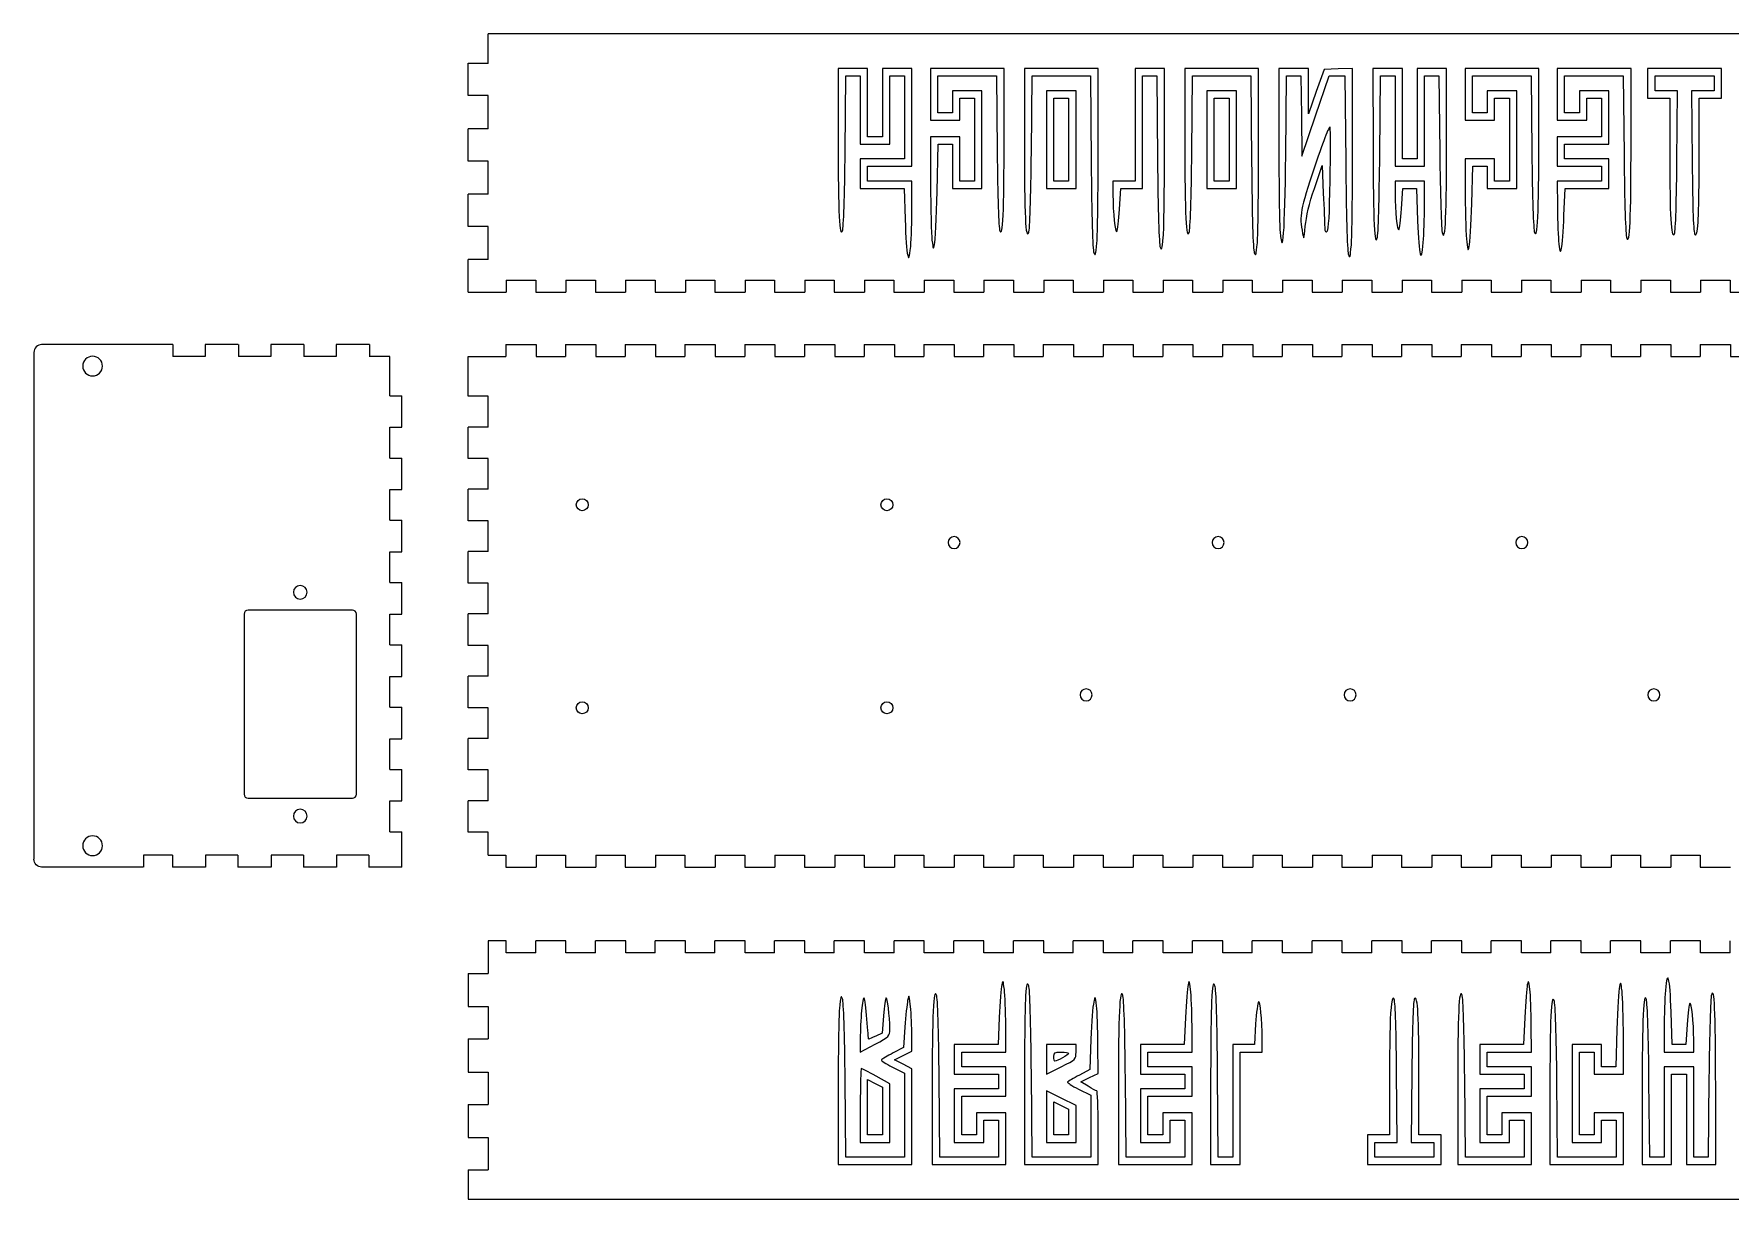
# Model space of a CAD drawing. Extents: x 42 to 797, y 80 to 372.
# Drawn here: x 41.9 to 466.1, y 80.4 to 371.9 of the extents above; entities that cross this region are included whole.
import ezdxf

# ---------------------------------------------------------------- set-up
doc = ezdxf.new("R2010")
doc.units = 0
doc.layers.add('Cut1', color=7, linetype='CONTINUOUS')
doc.layers.add('Engrave', color=7, linetype='CONTINUOUS')

msp = doc.modelspace()

# ---------------------------------------------------------------- linework, layer by layer
at = {"layer": 'Cut1', "color": 1}
for points in [[(159.896669, 294.157672), (159.896669, 291.15765)], [(159.896669, 294.157672), (167.465129, 294.157672), (167.465129, 291.15765), (174.833562, 291.15765)], [(174.833562, 294.157672), (174.833562, 291.15765)], [(174.833562, 294.157672), (182.402023, 294.157672), (182.402023, 291.15765), (189.770492, 291.15765)], [(189.770492, 294.157672), (189.770492, 291.15765)], [(189.770492, 294.157672), (197.338916, 294.157672), (197.338916, 291.15765), (204.707386, 291.15765)], [(204.707386, 294.157672), (204.707386, 291.15765)], [(204.707386, 294.157672), (212.275843, 294.157672), (212.275843, 291.15765), (219.644279, 291.15765)], [(219.644279, 294.157672), (219.644279, 291.15765)], [(219.644279, 294.157672), (227.212739, 294.157672), (227.212739, 291.15765), (234.581172, 291.15765)], [(234.581172, 294.157672), (234.581172, 291.15765)], [(234.581172, 294.157672), (242.149667, 294.157672), (242.149667, 291.15765), (249.518136, 291.15765)], [(249.518136, 294.157672), (249.518136, 291.15765)], [(249.518136, 294.157672), (257.086631, 294.157672), (257.086631, 291.15765), (264.4551, 291.15765)], [(264.4551, 294.157672), (264.4551, 291.15765)], [(264.4551, 294.157672), (272.023594, 294.157672), (272.023594, 291.15765), (279.392064, 291.15765)], [(279.392064, 294.157672), (279.392064, 291.15765)], [(279.392064, 294.157672), (286.960197, 294.157672), (286.960197, 291.15765), (294.328681, 291.15765)], [(294.328681, 294.157672), (294.328681, 291.15765)], [(294.328681, 294.157672), (301.897175, 294.157672), (301.897175, 291.15765), (309.26563, 291.15765)], [(309.26563, 294.157672), (309.26563, 291.15765)], [(309.26563, 294.157672), (316.834125, 294.157672), (316.834125, 291.15765), (324.202608, 291.15765)], [(324.202608, 294.157672), (324.202608, 291.15765)], [(324.202608, 294.157672), (331.771103, 294.157672), (331.771103, 291.15765), (339.139558, 291.15765)], [(339.139558, 294.157672), (339.139558, 291.15765)], [(339.139558, 294.157672), (346.708053, 294.157672), (346.708053, 291.15765), (354.076536, 291.15765)], [(354.076536, 294.157672), (354.076536, 291.15765)], [(354.076536, 294.157672), (361.644664, 294.157672), (361.644664, 291.15765), (369.013147, 291.15765)], [(369.013147, 294.157672), (369.013147, 291.15765)], [(369.013147, 294.157672), (376.581642, 294.157672), (376.581642, 291.15765), (383.950097, 291.15765)], [(383.950097, 294.157672), (383.950097, 291.15765)], [(383.950097, 294.157672), (391.518592, 294.157672), (391.518592, 291.15765), (398.887075, 291.15765)], [(398.887075, 294.157672), (398.887075, 291.15765)], [(398.887075, 294.157672), (406.45557, 294.157672), (406.45557, 291.15765), (413.824025, 291.15765)], [(413.824025, 294.157672), (413.824025, 291.15765)], [(413.824025, 294.157672), (421.392519, 294.157672), (421.392519, 291.15765), (428.761003, 291.15765)], [(428.761003, 294.157672), (428.761003, 291.15765)], [(428.761003, 294.157672), (436.329497, 294.157672), (436.329497, 291.15765), (443.697953, 291.15765)], [(443.697953, 294.157672), (443.697953, 291.15765)], [(443.697953, 294.157672), (451.266108, 294.157672), (451.266108, 291.15765), (458.634564, 291.15765)], [(458.634564, 294.157672), (458.634564, 291.15765)], [(458.634564, 294.157672), (466.203058, 294.157672), (466.203058, 291.15765), (473.571542, 291.15765)], [(150.463007, 291.15765), (159.907599, 291.15765)], [(150.478213, 281.226755), (150.478213, 291.137415)], [(155.472827, 281.217093), (150.483322, 281.217093)], [(155.478234, 273.531292), (155.478234, 281.2222)], [(150.478213, 265.640394), (150.478213, 273.531292)], [(155.472827, 273.526904), (150.483322, 273.526904)], [(155.472827, 265.636745), (150.483322, 265.636745)], [(155.478234, 257.949486), (155.478234, 265.640394)], [(150.478213, 250.058552), (150.478213, 257.949486)], [(155.472827, 257.946556), (150.483322, 257.946556)], [(179.017649, 252.588085), (179.017649, 252.588085)], [(255.217684, 252.588085), (255.217684, 252.588085)], [(155.472827, 250.056362), (150.483322, 250.056362)], [(155.478234, 242.367644), (155.478234, 250.058552)], [(150.478213, 234.476747), (150.478213, 242.367644)], [(155.472827, 242.366176), (150.483322, 242.366176)], [(270.517638, 244.617656), (270.517638, 244.617656)], [(336.557681, 244.617656), (336.557681, 244.617656)], [(412.517639, 244.617656), (412.517639, 244.617656)], [(155.472827, 234.476016), (150.483322, 234.476016)], [(155.478234, 226.785839), (155.478234, 234.476747)], [(150.478213, 218.894939), (150.478213, 226.785839)], [(155.472827, 226.78583), (150.483322, 226.78583)], [(155.472827, 218.89567), (150.483322, 218.89567)], [(155.478234, 211.203997), (155.478234, 218.894939)], [(150.478213, 203.313098), (150.478213, 211.203997)], [(155.472827, 211.205448), (150.483322, 211.205448)], [(303.537677, 206.517656), (303.537677, 206.517656)], [(369.578033, 206.517656), (369.578033, 206.517656)], [(445.537678, 206.517656), (445.537678, 206.517656)], [(155.472827, 203.315288), (150.483322, 203.315288)], [(155.478234, 195.622189), (155.478234, 203.313098)], [(179.017649, 201.786991), (179.017649, 201.786991)], [(255.217684, 201.786991), (255.217684, 201.786991)], [(150.478213, 187.73129), (150.478213, 195.622189)], [(155.472827, 195.625099), (150.483322, 195.625099)], [(155.472827, 187.734939), (150.483322, 187.734939)], [(155.478234, 180.040384), (155.478234, 187.73129)], [(150.478213, 172.149485), (150.478213, 180.040384)], [(155.472827, 180.044753), (150.483322, 180.044753)], [(155.472827, 172.154593), (150.483322, 172.154593)], [(155.478234, 166.412342), (155.478234, 172.145678)], [(155.478234, 166.408673), (159.896669, 166.408673), (159.896669, 163.408651), (167.465129, 163.408651)], [(167.465129, 166.408673), (167.465129, 163.408651)], [(167.465129, 166.408673), (174.833562, 166.408673), (174.833562, 163.408651), (182.402023, 163.408651)], [(182.402023, 166.408673), (182.402023, 163.408651)], [(182.402023, 166.408673), (189.770492, 166.408673), (189.770492, 163.408651), (197.338916, 163.408651)], [(197.338916, 166.408673), (197.338916, 163.408651)], [(197.338916, 166.408673), (204.707386, 166.408673), (204.707386, 163.408651), (212.275843, 163.408651)], [(212.275843, 166.408673), (212.275843, 163.408651)], [(212.275843, 166.408673), (219.644279, 166.408673), (219.644279, 163.408651), (227.212739, 163.408651)], [(227.212739, 166.408673), (227.212739, 163.408651)], [(227.212739, 166.408673), (234.581172, 166.408673), (234.581172, 163.408651), (242.149667, 163.408651)], [(242.149667, 166.408673), (242.149667, 163.408651)], [(242.149667, 166.408673), (249.518136, 166.408673), (249.518136, 163.408651), (257.086631, 163.408651)], [(257.086631, 166.408673), (257.086631, 163.408651)], [(257.086631, 166.408673), (264.4551, 166.408673), (264.4551, 163.408651), (272.023594, 163.408651)], [(272.023594, 166.408673), (272.023594, 163.408651)], [(272.023594, 166.408673), (279.392064, 166.408673), (279.392064, 163.408651), (286.960197, 163.408651)], [(286.960197, 166.408673), (286.960197, 163.408651)], [(286.960197, 166.408673), (294.328681, 166.408673), (294.328681, 163.408651), (301.897175, 163.408651)], [(301.897175, 166.408673), (301.897175, 163.408651)], [(301.897175, 166.408673), (309.26563, 166.408673), (309.26563, 163.408651), (316.834125, 163.408651)], [(316.834125, 166.408673), (316.834125, 163.408651)], [(316.834125, 166.408673), (324.202608, 166.408673), (324.202608, 163.408651), (331.771103, 163.408651)], [(331.771103, 166.408673), (331.771103, 163.408651)], [(331.771103, 166.408673), (339.139558, 166.408673), (339.139558, 163.408651), (346.708053, 163.408651)], [(346.708053, 166.408673), (346.708053, 163.408651)], [(346.708053, 166.408673), (354.076536, 166.408673), (354.076536, 163.408651), (361.644664, 163.408651)], [(361.644664, 166.408673), (361.644664, 163.408651)], [(361.644664, 166.408673), (369.013147, 166.408673), (369.013147, 163.408651), (376.581642, 163.408651)], [(376.581642, 166.408673), (376.581642, 163.408651)], [(376.581642, 166.408673), (383.950097, 166.408673), (383.950097, 163.408651), (391.518592, 163.408651)], [(391.518592, 166.408673), (391.518592, 163.408651)], [(391.518592, 166.408673), (398.887075, 166.408673), (398.887075, 163.408651), (406.45557, 163.408651)], [(406.45557, 166.408673), (406.45557, 163.408651)], [(406.45557, 166.408673), (413.824025, 166.408673), (413.824025, 163.408651), (421.392519, 163.408651)], [(421.392519, 166.408673), (421.392519, 163.408651)], [(421.392519, 166.408673), (428.761003, 166.408673), (428.761003, 163.408651), (436.329497, 163.408651)], [(436.329497, 166.408673), (436.329497, 163.408651)], [(436.329497, 166.408673), (443.697953, 166.408673), (443.697953, 163.408651), (451.266108, 163.408651)], [(451.266108, 166.408673), (451.266108, 163.408651)], [(451.266108, 166.408673), (458.634564, 166.408673), (458.634564, 163.408651), (466.203058, 163.408651)]]:
    msp.add_lwpolyline(points, dxfattribs=at)
for points in [[(177.517638, 254.087743), (177.517638, 254.916418), (178.188974, 255.587754), (179.017649, 255.587754)], [(179.017649, 255.587754), (179.846324, 255.587754), (180.51766, 254.916418), (180.51766, 254.087743)], [(253.717673, 254.087743), (253.717673, 254.916418), (254.389009, 255.587754), (255.217684, 255.587754)], [(255.217684, 255.587754), (256.046359, 255.587754), (256.717696, 254.916418), (256.717696, 254.087743)], [(179.017649, 252.588085), (178.188974, 252.588085), (177.517638, 253.259421), (177.517638, 254.087743)], [(180.51766, 254.087743), (180.51766, 253.259421), (179.846324, 252.588085), (179.017649, 252.588085)], [(255.217684, 252.588085), (254.389009, 252.588085), (253.717673, 253.259421), (253.717673, 254.087743)], [(256.717696, 254.087743), (256.717696, 253.259421), (256.046359, 252.588085), (255.217684, 252.588085)], [(272.017614, 246.117667), (271.18901, 246.117667), (270.517638, 245.446331), (270.517638, 244.617656)], [(273.517625, 244.617656), (273.517625, 245.446331), (272.846254, 246.117667), (272.017614, 246.117667)], [(338.057692, 246.117667), (337.229017, 246.117667), (336.557681, 245.446331), (336.557681, 244.617656)], [(339.557703, 244.617656), (339.557703, 245.446331), (338.886367, 246.117667), (338.057692, 246.117667)], [(414.017615, 246.117667), (413.189011, 246.117667), (412.517639, 245.446331), (412.517639, 244.617656)], [(415.517626, 244.617656), (415.517626, 245.446331), (414.846255, 246.117667), (414.017615, 246.117667)], [(270.517638, 244.617656), (270.517638, 243.789334), (271.18901, 243.117645), (272.017614, 243.117645)], [(272.017614, 243.117645), (272.846254, 243.117645), (273.517625, 243.789334), (273.517625, 244.617656)], [(336.557681, 244.617656), (336.557681, 243.789334), (337.229017, 243.117645), (338.057692, 243.117645)], [(338.057692, 243.117645), (338.886367, 243.117645), (339.557703, 243.789334), (339.557703, 244.617656)], [(412.517639, 244.617656), (412.517639, 243.789334), (413.189011, 243.117645), (414.017615, 243.117645)], [(414.017615, 243.117645), (414.846255, 243.117645), (415.517626, 243.789334), (415.517626, 244.617656)], [(305.037688, 208.017667), (304.209366, 208.017667), (303.537677, 207.346331), (303.537677, 206.517656)], [(306.537703, 206.517656), (306.537703, 207.346331), (305.866367, 208.017667), (305.037688, 208.017667)], [(371.078045, 208.017667), (370.24937, 208.017667), (369.578033, 207.346331), (369.578033, 206.517656)], [(372.578056, 206.517656), (372.578056, 207.346331), (371.906014, 208.017667), (371.078045, 208.017667)], [(447.037689, 208.017667), (446.209367, 208.017667), (445.537678, 207.346331), (445.537678, 206.517656)], [(448.537704, 206.517656), (448.537704, 207.346331), (447.866368, 208.017667), (447.037689, 208.017667)], [(177.517638, 203.286297), (177.517638, 204.115324), (178.188974, 204.78913), (179.017649, 204.78913)], [(179.017649, 204.78913), (179.846324, 204.78913), (180.51766, 204.115324), (180.51766, 203.286297)], [(253.717673, 203.286297), (253.717673, 204.115324), (254.389009, 204.78913), (255.217684, 204.78913)], [(255.217684, 204.78913), (256.046359, 204.78913), (256.717696, 204.115324), (256.717696, 203.286297)], [(303.537677, 206.517656), (303.537677, 205.689334), (304.209366, 205.017645), (305.037688, 205.017645)], [(305.037688, 205.017645), (305.866367, 205.017645), (306.537703, 205.689334), (306.537703, 206.517656)], [(369.578033, 206.517656), (369.578033, 205.689334), (370.24937, 205.017645), (371.078045, 205.017645)], [(371.078045, 205.017645), (371.906014, 205.017645), (372.578056, 205.689334), (372.578056, 206.517656)], [(445.537678, 206.517656), (445.537678, 205.689334), (446.209367, 205.017645), (447.037689, 205.017645)], [(447.037689, 205.017645), (447.866368, 205.017645), (448.537704, 205.689334), (448.537704, 206.517656)], [(179.017649, 201.786991), (178.188974, 201.786991), (177.517638, 202.457269), (177.517638, 203.286297)], [(180.51766, 203.286297), (180.51766, 202.457269), (179.846324, 201.786991), (179.017649, 201.786991)], [(255.217684, 201.786991), (254.389009, 201.786991), (253.717673, 202.457269), (253.717673, 203.286297)], [(256.717696, 203.286297), (256.717696, 202.457269), (256.046359, 201.786991), (255.217684, 201.786991)]]:
    msp.add_open_spline(points, degree=3, dxfattribs=at)
at = {"layer": 'Engrave', "color": 1}
for points in [[(155.478234, 364.510066), (155.478234, 371.880793)], [(688.843372, 371.866437), (155.478644, 371.866437)], [(150.478213, 356.448953), (150.478213, 364.539911)], [(155.47283, 364.505209), (150.483319, 364.505209)], [(155.47283, 356.445524), (150.483319, 356.445524)], [(155.478234, 348.141423), (155.478234, 356.432406)], [(150.478213, 340.080064), (150.478213, 348.171022)], [(155.47283, 348.139721), (150.483319, 348.139721)], [(155.47283, 340.080038), (150.483319, 340.080038)], [(155.478234, 331.78908), (155.478234, 340.080064)], [(150.478213, 323.698122), (150.478213, 331.78908)], [(155.47283, 331.79078), (150.483319, 331.79078)], [(155.47283, 323.701504), (150.483319, 323.701504)], [(155.478234, 315.407139), (155.478234, 323.698122)], [(150.478213, 307.266439), (150.478213, 315.407139)], [(155.47283, 315.412245), (150.483319, 315.412245)], [(159.996683, 310.266461), (159.996683, 307.266439)], [(159.996683, 310.266461), (167.365116, 310.266461), (167.365116, 307.266439), (174.933576, 307.266439)], [(174.933576, 310.266461), (174.933576, 307.266439)], [(174.933576, 310.266461), (182.302046, 310.266461), (182.302046, 307.266439), (189.870469, 307.266439)], [(189.870469, 310.266461), (189.870469, 307.266439)], [(189.870469, 310.266461), (197.238939, 310.266461), (197.238939, 307.266439), (204.807397, 307.266439)], [(204.807397, 310.266461), (204.807397, 307.266439)], [(204.807397, 310.266461), (212.175832, 310.266461), (212.175832, 307.266439), (219.744293, 307.266439)], [(219.744293, 310.266461), (219.744293, 307.266439)], [(219.744293, 310.266461), (227.112726, 310.266461), (227.112726, 307.266439), (234.681361, 307.266439)], [(234.681361, 310.266461), (234.681361, 307.266439)], [(234.681361, 310.266461), (242.049478, 310.266461), (242.049478, 307.266439), (249.617972, 307.266439)], [(249.617972, 310.266461), (249.617972, 307.266439)], [(249.617972, 310.266461), (256.986442, 310.266461), (256.986442, 307.266439), (264.554936, 307.266439)], [(264.554936, 310.266461), (264.554936, 307.266439)], [(264.554936, 310.266461), (271.923406, 310.266461), (271.923406, 307.266439), (279.4919, 307.266439)], [(279.4919, 310.266461), (279.4919, 307.266439)], [(279.4919, 310.266461), (286.860375, 310.266461), (286.860375, 307.266439), (294.42887, 307.266439)], [(294.42887, 310.266461), (294.42887, 307.266439)], [(294.42887, 310.266461), (301.797325, 310.266461), (301.797325, 307.266439), (309.365819, 307.266439)], [(309.365819, 310.266461), (309.365819, 307.266439)], [(309.365819, 310.266461), (316.734303, 310.266461), (316.734303, 307.266439), (324.30243, 307.266439)], [(324.30243, 310.266461), (324.30243, 307.266439)], [(324.30243, 310.266461), (331.670914, 310.266461), (331.670914, 307.266439), (339.239408, 307.266439)], [(339.239408, 310.266461), (339.239408, 307.266439)], [(339.239408, 310.266461), (346.607864, 310.266461), (346.607864, 307.266439), (354.176358, 307.266439)], [(354.176358, 310.266461), (354.176358, 307.266439)], [(354.176358, 310.266461), (361.544842, 310.266461), (361.544842, 307.266439), (369.113336, 307.266439)], [(369.113336, 310.266461), (369.113336, 307.266439)], [(369.113336, 310.266461), (376.481792, 310.266461), (376.481792, 307.266439), (384.050286, 307.266439)], [(384.050286, 310.266461), (384.050286, 307.266439)], [(384.050286, 310.266461), (391.41877, 310.266461), (391.41877, 307.266439), (398.987264, 307.266439)], [(398.987264, 310.266461), (398.987264, 307.266439)], [(398.987264, 310.266461), (406.355719, 310.266461), (406.355719, 307.266439), (413.923875, 307.266439)], [(413.923875, 310.266461), (413.923875, 307.266439)], [(413.923875, 310.266461), (421.29233, 310.266461), (421.29233, 307.266439), (428.860825, 307.266439)], [(428.860825, 310.266461), (428.860825, 307.266439)], [(428.860825, 310.266461), (436.229308, 310.266461), (436.229308, 307.266439), (443.797803, 307.266439)], [(443.797803, 310.266461), (443.797803, 307.266439)], [(443.797803, 310.266461), (451.166258, 310.266461), (451.166258, 307.266439), (458.734753, 307.266439)], [(458.734753, 310.266461), (458.734753, 307.266439)], [(458.734753, 310.266461), (466.103236, 310.266461), (466.103236, 307.266439), (473.671731, 307.266439)], [(150.482884, 307.266439), (159.992266, 307.266439)], [(76.589072, 294.150034), (43.744351, 294.150034)], [(76.588304, 294.157682), (76.588304, 291.15766)], [(92.981108, 294.157682), (84.690229, 294.157682), (84.690229, 291.15766), (76.599308, 291.15766)], [(109.378327, 294.157682), (101.087451, 294.157682), (101.087451, 291.15766), (92.996526, 291.15766)], [(92.996526, 294.157682), (92.996526, 291.15766)], [(125.760164, 294.157682), (117.469251, 294.157682), (117.469251, 291.15766), (109.378327, 291.15766)], [(109.378327, 294.157682), (109.378327, 291.15766)], [(125.760164, 294.157682), (125.760164, 291.15766)], [(41.866295, 292.194827), (41.866295, 165.380106)], [(54.084306, 288.771383), (54.084306, 288.771383)], [(130.907358, 291.15766), (125.75369, 291.15766)], [(130.901053, 281.364267), (130.901053, 291.169654)], [(130.901053, 265.777557), (130.901053, 273.468451), (133.901076, 273.468451), (133.901076, 281.359384)], [(130.901053, 281.359384), (133.901076, 281.359384)], [(130.901053, 250.195701), (130.901053, 257.886623), (133.901076, 257.886623), (133.901076, 265.777557)], [(130.901053, 265.777557), (133.901076, 265.777557)], [(130.901053, 234.613873), (130.901053, 242.304796), (133.901076, 242.304796), (133.901076, 250.195701)], [(130.901053, 250.195701), (133.901076, 250.195701)], [(130.901053, 219.032018), (130.901053, 226.72294), (133.901076, 226.72294), (133.901076, 234.613873)], [(130.901053, 234.613873), (133.901076, 234.613873)], [(106.78249, 232.190893), (106.78249, 232.190893)], [(94.43174, 226.740829), (94.43174, 181.640625), (94.43174, 181.640625)], [(121.532129, 227.740602), (95.433629, 227.740602)], [(122.534018, 181.640625), (122.534018, 226.740829)], [(130.901053, 203.45019), (130.901053, 211.141084), (133.901076, 211.141084), (133.901076, 219.032018)], [(130.901053, 219.032018), (133.901076, 219.032018)], [(130.901053, 187.868701), (130.901053, 195.559624), (133.901076, 195.559595), (133.901076, 203.45019)], [(130.901053, 203.45019), (133.901076, 203.45019)], [(130.901053, 172.286874), (130.901053, 179.977768), (133.901076, 179.977768), (133.901076, 187.868701)], [(130.901053, 187.868701), (133.901076, 187.868701)], [(95.433629, 180.640852), (121.532129, 180.640852)], [(106.78249, 176.190561), (106.78249, 176.190561)], [(130.901053, 172.286874), (133.901076, 172.286874)], [(133.901076, 163.44773), (133.901076, 172.283995)], [(54.084306, 168.781381), (54.084306, 168.781381)], [(69.244306, 166.444817), (69.244306, 163.446432)], [(76.53513, 166.445636), (69.244402, 166.445636)], [(84.818539, 166.445664), (84.818539, 163.445642), (76.527626, 163.445642)], [(76.527626, 166.445664), (76.527626, 163.445642)], [(92.896515, 166.445636), (84.805627, 166.445636)], [(92.896515, 166.445664), (92.896515, 163.445642)], [(109.278349, 166.445636), (101.187428, 166.445636), (101.187428, 163.445642), (92.896515, 163.445642)], [(109.278349, 166.445664), (109.278349, 163.445642)], [(125.66015, 166.445636), (117.569262, 166.445636), (117.569262, 163.445642), (109.278349, 163.445642)], [(125.66015, 166.445664), (125.66015, 163.445642)], [(69.231025, 163.445642), (43.766305, 163.445642)], [(133.901076, 163.445642), (125.66015, 163.445642)], [(167.370379, 141.97411), (160.00191, 141.97411), (160.00191, 144.974132), (155.483179, 144.974132)], [(155.483179, 144.974132), (155.483179, 136.833432)], [(182.30699, 141.97411), (174.938873, 141.97411), (174.938873, 144.974132), (167.370379, 144.974132)], [(167.370379, 141.97411), (167.370379, 144.974132)], [(197.243954, 141.97411), (189.875485, 141.97411), (189.875485, 144.974132), (182.30699, 144.974132)], [(182.30699, 141.97411), (182.30699, 144.974132)], [(212.180918, 141.97411), (204.812448, 141.97411), (204.812448, 144.974132), (197.243954, 144.974132)], [(197.243954, 141.97411), (197.243954, 144.974132)], [(227.117882, 141.97411), (219.749412, 141.97411), (219.749412, 144.974132), (212.180918, 144.974132)], [(212.180918, 141.97411), (212.180918, 144.974132)], [(242.054846, 141.97411), (234.686376, 141.97411), (234.686376, 144.974132), (227.117882, 144.974132)], [(227.117882, 141.97411), (227.117882, 144.974132)], [(256.99181, 141.97411), (249.62334, 141.97411), (249.62334, 144.974132), (242.054846, 144.974132)], [(242.054846, 141.97411), (242.054846, 144.974132)], [(271.928421, 141.97411), (264.559951, 141.97411), (264.559951, 144.974132), (256.99181, 144.974132)], [(256.99181, 141.97411), (256.99181, 144.974132)], [(286.86537, 141.97411), (279.496915, 141.97411), (279.496915, 144.974132), (271.928421, 144.974132)], [(271.928421, 141.97411), (271.928421, 144.974132)], [(301.802348, 141.97411), (294.433893, 141.97411), (294.433893, 144.974132), (286.86537, 144.974132)], [(286.86537, 141.97411), (286.86537, 144.974132)], [(316.739326, 141.97411), (309.370843, 141.97411), (309.370843, 144.974132), (301.802348, 144.974132)], [(301.802348, 141.97411), (301.802348, 144.974132)], [(331.676276, 141.97411), (324.307821, 141.97411), (324.307821, 144.974132), (316.739326, 144.974132)], [(316.739326, 141.97411), (316.739326, 144.974132)], [(346.613254, 141.97411), (339.244771, 141.97411), (339.244771, 144.974132), (331.676276, 144.974132)], [(331.676276, 141.97411), (331.676276, 144.974132)], [(361.549865, 141.97411), (354.181382, 141.97411), (354.181382, 144.974132), (346.613254, 144.974132)], [(346.613254, 141.97411), (346.613254, 144.974132)], [(376.486815, 141.97411), (369.11836, 141.97411), (369.118332, 144.974132), (361.549865, 144.974132)], [(361.549865, 141.97411), (361.549865, 144.974132)], [(391.423793, 141.97411), (384.05531, 141.97411), (384.05531, 144.974132), (376.486815, 144.974132)], [(376.486815, 141.97411), (376.486815, 144.974132)], [(406.360743, 141.97411), (398.992288, 141.97411), (398.992259, 144.974132), (391.423793, 144.974132)], [(391.423793, 141.97411), (391.423793, 144.974132)], [(421.297693, 141.97411), (413.929237, 141.97411), (413.929237, 144.974132), (406.360743, 144.974132)], [(406.360743, 141.97411), (406.360743, 144.974132)], [(436.234304, 141.97411), (428.865848, 141.97411), (428.865848, 144.974132), (421.297693, 144.974132)], [(421.297693, 141.97411), (421.297693, 144.974132)], [(436.234304, 141.97411), (436.234304, 144.974132)], [(451.171282, 141.97411), (443.802826, 141.97411), (443.802826, 144.974132), (436.234332, 144.974132)], [(466.108232, 141.97411), (458.739776, 141.97411), (458.739776, 144.974132), (451.171282, 144.974132)], [(451.171282, 141.97411), (451.171282, 144.974132)], [(466.108232, 141.97411), (466.108232, 144.974132)], [(150.483511, 136.833432), (150.483511, 128.542449)], [(150.488619, 136.828324), (155.478124, 136.828324)], [(150.488619, 128.539065), (155.478124, 128.539065)], [(155.483179, 128.542449), (155.483179, 120.451491)], [(150.483511, 120.451491), (150.483511, 112.160507)], [(150.488619, 120.449786), (155.478124, 120.449786)], [(150.488619, 112.160527), (155.478124, 112.160527)], [(155.483179, 112.160507), (155.483179, 104.069549)], [(150.483511, 104.05572), (150.483511, 95.764737)], [(150.488619, 104.057425), (155.478124, 104.057425)], [(150.488619, 95.768163), (155.478124, 95.768163)], [(155.483179, 95.764737), (155.483179, 87.673778)], [(150.483511, 87.67399), (150.483511, 80.383273)], [(150.488619, 87.678887), (155.478124, 87.678887)], [(150.478222, 80.374134), (683.84293, 80.374134)]]:
    msp.add_lwpolyline(points, dxfattribs=at)
at = {"layer": 'Engrave', "color": 7}
for points in [[(261.470606, 328.68579), (261.470606, 335.072948), (255.936253, 335.072948), (250.401912, 335.072948), (250.401912, 336.91773), (250.401912, 338.762515), (255.936253, 338.762515), (261.470606, 338.762515), (261.470606, 350.984202), (261.470606, 363.205892), (257.781041, 363.205892), (254.091474, 363.205892), (254.091474, 354.673769), (254.091474, 346.141647), (252.246694, 346.141647), (250.401912, 346.141647), (250.401912, 354.673769), (250.401912, 363.205892), (246.712353, 363.205892), (243.022789, 363.205892), (243.026232, 345.565151)], [(244.765116, 342.567381), (244.9546, 361.361109), (246.755965, 361.361109), (248.557367, 361.361109), (248.557367, 352.828987), (248.557367, 344.296865), (252.246929, 344.296865), (255.93649, 344.296865), (255.93649, 352.828987), (255.93649, 361.361109), (257.781278, 361.361109), (259.626058, 361.361109), (259.626058, 350.984202), (259.626058, 340.6073), (254.091708, 340.6073), (248.557367, 340.6073), (248.557367, 336.91773), (248.557367, 333.228165), (254.024155, 333.228165), (259.490947, 333.228165), (259.765035, 325.503136)], [(284.530405, 345.980636), (284.530405, 363.205892), (275.306485, 363.205892), (266.082568, 363.205892), (266.082568, 356.74915), (266.082568, 350.29241), (269.772133, 350.29241), (273.4617, 350.29241), (273.4617, 353.059585), (273.4617, 355.82676), (275.306485, 355.82676), (277.151265, 355.82676), (277.151265, 345.449852), (277.151265, 335.072948), (275.306485, 335.072948), (273.4617, 335.072948), (273.4617, 340.6073), (273.4617, 346.141647), (269.772133, 346.141647), (266.082568, 346.141647), (266.128178, 334.496452)], [(267.781089, 332.421075), (268.044699, 344.296865), (269.83081, 344.296865), (271.616915, 344.296865), (271.616915, 338.762515), (271.616915, 333.228165), (275.306485, 333.228165), (278.996047, 333.228165), (278.996047, 345.449852), (278.996047, 357.671545), (275.306485, 357.671545), (271.616915, 357.671545), (271.616915, 354.90437), (271.616915, 352.137193), (269.772133, 352.137193), (267.927351, 352.137193), (267.927351, 356.74915), (267.927351, 361.361109), (275.266633, 361.361109), (282.605903, 361.361109), (282.78709, 342.567381)], [(308.051398, 343.213461), (308.051398, 363.205892), (298.827472, 363.205892), (289.603575, 363.205892), (289.60668, 345.334556)], [(291.345705, 342.33678), (291.534229, 361.361109), (298.831226, 361.361109), (306.128222, 361.361109), (306.307716, 339.800207)], [(324.654446, 343.905253), (324.654446, 363.205892), (320.96487, 363.205892), (317.275323, 363.205892), (317.275323, 349.139423), (317.275323, 335.072948), (314.508134, 335.072948), (311.740973, 335.072948), (311.744078, 331.72928)], [(313.391606, 328.03971), (313.716896, 333.228165), (316.41844, 333.228165), (319.119956, 333.228165), (319.119956, 347.294637), (319.119956, 361.361109), (320.924626, 361.361109), (322.729296, 361.361109), (322.911075, 340.491998)], [(348.175439, 343.213461), (348.175439, 363.205892), (338.951514, 363.205892), (329.727588, 363.205892), (329.730693, 345.334556)], [(331.469746, 342.33678), (331.65827, 361.361109), (338.955267, 361.361109), (346.252264, 361.361109), (346.431757, 339.800207)], [(371.696403, 343.002258), (371.696403, 363.244694), (368.122144, 363.109993), (364.547884, 362.975294), (362.619205, 357.440944), (360.690555, 351.906594), (360.659144, 357.556243), (360.627704, 363.205892), (356.938157, 363.205892), (353.248581, 363.205892), (353.251685, 344.412161)], [(354.971632, 341.644986), (355.177005, 361.361109), (356.970923, 361.361109), (358.764812, 361.361109), (358.889102, 351.348438), (359.013393, 341.335761), (362.429496, 351.348438), (365.845598, 361.361109), (367.812715, 361.361109), (369.779832, 361.361109), (369.971433, 339.800207)], [(395.21463, 345.79575), (395.217452, 363.205892), (391.527877, 363.205892), (387.838329, 363.205892), (387.838329, 351.906594), (387.838329, 340.6073), (385.993527, 340.6073), (384.148753, 340.6073), (384.148753, 351.906594), (384.148753, 363.205892), (380.459178, 363.205892), (376.76963, 363.205892), (376.815237, 343.950967)], [(378.489746, 341.644986), (378.704715, 361.361109), (380.504305, 361.361109), (382.303923, 361.361109), (382.303923, 350.061812), (382.303923, 338.762515), (385.993499, 338.762515), (389.683046, 338.762515), (389.683046, 350.061812), (389.683046, 361.361109), (391.488366, 361.361109), (393.293656, 361.361109), (393.493498, 342.33678)], [(418.277181, 345.750035), (418.277181, 363.205892), (409.053284, 363.205892), (399.829359, 363.205892), (399.829359, 356.74915), (399.829359, 350.29241), (403.518934, 350.29241), (407.208482, 350.29241), (407.208482, 353.059585), (407.208482, 355.82676), (409.053284, 355.82676), (410.898058, 355.82676), (410.898058, 345.449852), (410.898058, 335.072948), (409.053284, 335.072948), (407.208482, 335.072948), (407.208482, 337.840122), (407.208482, 340.6073), (403.518934, 340.6073), (399.829359, 340.6073), (399.874966, 331.498679)], [(401.521196, 329.423299), (401.806212, 338.762515), (403.584974, 338.762515), (405.363708, 338.762515), (405.363708, 335.99534), (405.363708, 333.228165), (409.053284, 333.228165), (412.742832, 333.228165), (412.742832, 345.449852), (412.742832, 357.671545), (409.053284, 357.671545), (405.363708, 357.671545), (405.363708, 354.90437), (405.363708, 352.137193), (403.518934, 352.137193), (401.674132, 352.137193), (401.674132, 356.74915), (401.674132, 361.361109), (409.010273, 361.361109), (416.346386, 361.361109), (416.534939, 342.33678)], [(441.336994, 345.058241), (441.336994, 363.205892), (432.113069, 363.205892), (422.889144, 363.205892), (422.889144, 356.74915), (422.889144, 350.29241), (426.57872, 350.29241), (430.268295, 350.29241), (430.268295, 353.059585), (430.268295, 355.82676), (432.113069, 355.82676), (433.957843, 355.82676), (433.957843, 350.984202), (433.957843, 346.141647), (428.423493, 346.141647), (422.889144, 346.141647), (422.889144, 342.452079), (422.889144, 338.762515), (428.423493, 338.762515), (433.957843, 338.762515), (433.957843, 336.91773), (433.957843, 335.072948), (428.423493, 335.072948), (422.889144, 335.072948), (422.934751, 328.500907)], [(424.566165, 326.425526), (424.877343, 333.228165), (430.33998, 333.228165), (435.802645, 333.228165), (435.802645, 336.91773), (435.802645, 340.6073), (430.268295, 340.6073), (424.733946, 340.6073), (424.733946, 342.452079), (424.733946, 344.296865), (430.268295, 344.296865), (435.802645, 344.296865), (435.802645, 350.984202), (435.802645, 357.671545), (432.113069, 357.671545), (428.423493, 357.671545), (428.423493, 354.904367), (428.423493, 352.137193), (426.57872, 352.137193), (424.733946, 352.137193), (424.733946, 356.74915), (424.733946, 361.361109), (432.071187, 361.361109), (439.408429, 361.361109), (439.594329, 341.644986)], [(458.401222, 342.060471), (458.401222, 355.82676), (461.168411, 355.82676), (463.935572, 355.82676), (463.935572, 359.516324), (463.935572, 363.205892), (454.711647, 363.205892), (445.48775, 363.205892), (445.48775, 359.516324), (445.48775, 355.82676), (448.25491, 355.82676), (451.022099, 355.82676), (451.025204, 341.644986)], [(452.796854, 339.938346), (452.957636, 357.671545), (450.145009, 357.671545), (447.33241, 357.671545), (447.33241, 359.516324), (447.33241, 361.361109), (454.711534, 361.361109), (462.090657, 361.361109), (462.090657, 359.516324), (462.090657, 357.671545), (459.281699, 357.671545), (456.472742, 357.671545), (456.629826, 339.938222)], [(302.517048, 345.449852), (302.517048, 357.671545), (298.827472, 357.671545), (295.137925, 357.671545), (295.137925, 345.449852), (295.137925, 333.228165), (298.827472, 333.228165), (302.517048, 333.228165), (302.517048, 345.449852), (302.517048, 345.449852)], [(342.641089, 345.449852), (342.641089, 357.671545), (338.951514, 357.671545), (335.261938, 357.671545), (335.261938, 345.449852), (335.261938, 333.228165), (338.951514, 333.228165), (342.641089, 333.228165), (342.641089, 345.449852), (342.641089, 345.449852)], [(296.982698, 345.449852), (296.982698, 355.82676), (298.827472, 355.82676), (300.672274, 355.82676), (300.672274, 345.449852), (300.672274, 335.072948), (298.827472, 335.072948), (296.982698, 335.072948), (296.982698, 345.449852), (296.982698, 345.449852)], [(337.10674, 345.449852), (337.10674, 355.82676), (338.951514, 355.82676), (340.796287, 355.82676), (340.796287, 345.449852), (340.796287, 335.072948), (338.951514, 335.072948), (337.10674, 335.072948), (337.10674, 345.449852), (337.10674, 345.449852)], [(362.142278, 333.228165), (364.086676, 338.993113), (364.373047, 332.075178)], [(389.683046, 329.146987), (389.683046, 335.072948), (385.993499, 335.072948), (382.303923, 335.072948), (382.307028, 331.959876)], [(383.938611, 328.158337), (384.267258, 333.228165), (385.982916, 333.228165), (387.698573, 333.228165), (387.961124, 325.102832)], [(359.861076, 323.77365), (359.860963, 323.77365)], [(458.10091, 324.742977), (458.101051, 324.742977)], [(261.160548, 318.654797), (261.160314, 318.654797)], [(267.157722, 319.161696), (267.157722, 319.161696)], [(307.746033, 319.610091), (307.746146, 319.610091)], [(324.349082, 320.993657), (324.349195, 320.993657)], [(347.870074, 319.610091), (347.870187, 319.610091)], [(371.385987, 319.115976), (371.386128, 319.115976)], [(377.875546, 320.775894), (377.87549, 320.775894)], [(389.382734, 319.669837), (389.382875, 319.669837)], [(400.890458, 318.700489), (400.890458, 318.700489)], [(423.929782, 318.239309), (423.929782, 318.239309)], [(283.951003, 134.000071), (283.951003, 134.000071)], [(330.53178, 134.000071), (330.53178, 134.000071)], [(415.391798, 134.000071), (415.391798, 134.000071)], [(438.431122, 133.538891), (438.431122, 133.538891)], [(449.938846, 132.569543), (449.938704, 132.569543)], [(243.328052, 128.017355), (243.328052, 128.017355)], [(248.857349, 127.496401), (248.857349, 127.496401)], [(289.908827, 131.245723), (289.908827, 131.245723)], [(336.489717, 131.245723), (336.489604, 131.245723)], [(381.22067, 127.496401), (381.220528, 127.496401)], [(461.446033, 131.463486), (461.44609, 131.463486)], [(254.339488, 126.234049), (254.015525, 121.913001), (252.423679, 121.153908)], [(259.733883, 123.392579), (259.395273, 118.319409), (256.772272, 116.926275)], [(266.543796, 107.181142), (266.543796, 89.033491), (275.767721, 89.033491), (284.991612, 89.033491), (284.991612, 95.490228), (284.991612, 101.946964), (281.302071, 101.946964), (277.612495, 101.946964), (277.612495, 99.179803), (277.612495, 96.412614), (275.767721, 96.412614), (273.922919, 96.412614), (273.922919, 101.255181), (273.922919, 106.097719), (279.457269, 106.097719), (284.991612, 106.097719), (284.991612, 109.787295), (284.991612, 113.476871), (279.457269, 113.476871), (273.922919, 113.476871), (273.922919, 115.321644), (273.922919, 117.166418), (279.457269, 117.166418), (284.991612, 117.166418), (284.946005, 123.738471)], [(283.31462, 125.813848), (283.003442, 119.01122), (277.540782, 119.01122), (272.078145, 119.01122), (272.078145, 115.321644), (272.078145, 111.632069), (277.612495, 111.632069), (283.146839, 111.632069), (283.146839, 109.787295), (283.146839, 107.942521), (277.612495, 107.942521), (272.078145, 107.942521), (272.078145, 101.255181), (272.078145, 94.567841), (275.767721, 94.567841), (279.457269, 94.567841), (279.457269, 97.335001), (279.457269, 100.10219), (281.302071, 100.10219), (283.146839, 100.10219), (283.146839, 95.490228), (283.146839, 90.878265), (275.809603, 90.878265), (268.472361, 90.878265), (268.286461, 110.594394)], [(313.124568, 107.181142), (313.124568, 89.033491), (322.348493, 89.033491), (331.57239, 89.033491), (331.57239, 95.490228), (331.57239, 101.946964), (327.882843, 101.946964), (324.193267, 101.946964), (324.193267, 99.179803), (324.193267, 96.412614), (322.348493, 96.412614), (320.503691, 96.412614), (320.503691, 101.255181), (320.503691, 106.097719), (326.038041, 106.097719), (331.57239, 106.097719), (331.57239, 109.787295), (331.57239, 113.476871), (326.038041, 113.476871), (320.503691, 113.476871), (320.503691, 115.321644), (320.503691, 117.166418), (326.038041, 117.166418), (331.57239, 117.166418), (331.526783, 123.738471)], [(329.895398, 125.813848), (329.584219, 119.01122), (324.121554, 119.01122), (318.658917, 119.01122), (318.658917, 115.321644), (318.658917, 111.632069), (324.193267, 111.632069), (329.727616, 111.632069), (329.727616, 109.787295), (329.727616, 107.942521), (324.193267, 107.942521), (318.658917, 107.942521), (318.658917, 101.255181), (318.658917, 94.567841), (322.348493, 94.567841), (326.038041, 94.567841), (326.038041, 97.335001), (326.038041, 100.10219), (327.882843, 100.10219), (329.727616, 100.10219), (329.727616, 95.490228), (329.727616, 90.878265), (322.390375, 90.878265), (315.053105, 90.878265), (314.867234, 110.594394)], [(347.447193, 124.199678), (347.121903, 119.01122), (344.420359, 119.01122), (341.718844, 119.01122), (341.718844, 104.944728), (341.718844, 90.878265), (339.914174, 90.878265), (338.109504, 90.878265), (337.927724, 111.747385)], [(397.984585, 107.181142), (397.984585, 89.033491), (407.20851, 89.033491), (416.432436, 89.033491), (416.432436, 95.490228), (416.432436, 101.946964), (412.74286, 101.946964), (409.053284, 101.946964), (409.053284, 99.179803), (409.053284, 96.412614), (407.20851, 96.412614), (405.363736, 96.412614), (405.363736, 101.255181), (405.363736, 106.097719), (410.898086, 106.097719), (416.432436, 106.097719), (416.432436, 109.787295), (416.432436, 113.476871), (410.898086, 113.476871), (405.363736, 113.476871), (405.363736, 115.321644), (405.363736, 117.166418), (410.898086, 117.166418), (416.432436, 117.166418), (416.386828, 123.738471)], [(414.755415, 125.813848), (414.444236, 119.01122), (408.9816, 119.01122), (403.518934, 119.01122), (403.518934, 115.321644), (403.518934, 111.632069), (409.053284, 111.632069), (414.587634, 111.632069), (414.587634, 109.787295), (414.587634, 107.942521), (409.053284, 107.942521), (403.518934, 107.942521), (403.518934, 101.255181), (403.518934, 94.567841), (407.20851, 94.567841), (410.898086, 94.567841), (410.898086, 97.335001), (410.898086, 100.10219), (412.74286, 100.10219), (414.587634, 100.10219), (414.587634, 95.490228), (414.587634, 90.878265), (407.250392, 90.878265), (399.91315, 90.878265), (399.727251, 110.594394)], [(449.638533, 123.092379), (449.638533, 117.166418), (453.32808, 117.166418), (457.017656, 117.166418), (457.014552, 120.279499)], [(455.382969, 124.081032), (455.054321, 119.01122), (453.338664, 119.01122), (451.623007, 119.01122), (451.360455, 127.136539)], [(243.022803, 106.719934), (243.022803, 89.033491), (252.246725, 89.033491), (261.470651, 89.033491), (261.470651, 101.015744), (261.470651, 112.997996), (259.281512, 114.110544), (257.092368, 115.223092), (259.281512, 116.286675), (261.470651, 117.35023), (261.425018, 121.985588)], [(248.55715, 120.524411), (248.55715, 117.103652), (252.246274, 119.095125)], [(302.517076, 117.171583), (302.517076, 119.01122), (298.8275, 119.01122), (295.137925, 119.01122), (295.137925, 115.316508), (295.137925, 115.316508)], [(306.261826, 120.403253), (305.976048, 112.785059), (303.353047, 111.391926)], [(305.529516, 108.593777), (303.699418, 109.701528), (305.875408, 110.758704), (308.051426, 111.81588), (308.00579, 118.987824)], [(336.184353, 108.334133), (336.184353, 89.033491), (339.873929, 89.033491), (343.563504, 89.033491), (343.563504, 103.099955), (343.563504, 117.166418), (346.330665, 117.166418), (349.097854, 117.166418), (349.09475, 120.510102)], [(421.044398, 106.489359), (421.044398, 89.033491), (430.268295, 89.033491), (439.492221, 89.033491), (439.492221, 95.490228), (439.492221, 101.946964), (435.802645, 101.946964), (432.113097, 101.946964), (432.113097, 99.179803), (432.113097, 96.412614), (430.268295, 96.412614), (428.423522, 96.412614), (428.423522, 106.78953), (428.423522, 117.166446), (430.268295, 117.166446), (432.113097, 117.166446), (432.113097, 114.399258), (432.113097, 111.632069), (435.802645, 111.632069), (439.492221, 111.632069), (439.446614, 120.740706)], [(437.800383, 122.816084), (437.515367, 113.476871), (435.736605, 113.476871), (433.957871, 113.476871), (433.957871, 116.244031), (433.957871, 119.01122), (430.268295, 119.01122), (426.578748, 119.01122), (426.578748, 106.78953), (426.578748, 94.567841), (430.268295, 94.567841), (433.957871, 94.567841), (433.957871, 97.335001), (433.957871, 100.10219), (435.802645, 100.10219), (437.647447, 100.10219), (437.647447, 95.490228), (437.647447, 90.878265), (430.311306, 90.878265), (422.975193, 90.878265), (422.786641, 109.902611)], [(295.137925, 115.316508), (295.137925, 111.621796), (298.8275, 113.476871)], [(300.672274, 116.790639), (300.672274, 116.790639)], [(256.573728, 113.400388), (259.625852, 111.895297), (259.625852, 101.386781), (259.625852, 90.878265), (252.289344, 90.878265), (244.952836, 90.878265), (244.765215, 110.133186)], [(248.55715, 103.791766), (248.55715, 94.567841), (252.246725, 94.567841), (255.936301, 94.567841), (255.936301, 101.90528), (255.936301, 109.242719), (252.499032, 111.129205)], [(303.154503, 107.866039), (306.206624, 106.360948), (306.206624, 98.61962), (306.206624, 90.878265), (298.867632, 90.878265), (291.528613, 90.878265), (291.346805, 111.747385)], [(380.920357, 110.178906), (380.920357, 96.412614), (378.153168, 96.412614), (375.386007, 96.412614), (375.386007, 92.723067), (375.386007, 89.033491), (384.609933, 89.033491), (393.83383, 89.033491), (393.83383, 92.723067), (393.83383, 96.412614), (391.066669, 96.412614), (388.29948, 96.412614), (388.296376, 110.594394)], [(386.524726, 112.30102), (386.363944, 94.567841), (389.17657, 94.567841), (391.989169, 94.567841), (391.989169, 92.723067), (391.989169, 90.878265), (384.610046, 90.878265), (377.230922, 90.878265), (377.230922, 92.723067), (377.230922, 94.567841), (380.03988, 94.567841), (382.848838, 94.567841), (382.691753, 112.301161)], [(444.106949, 106.443639), (444.104127, 89.033491), (447.793703, 89.033491), (451.48325, 89.033491), (451.48325, 100.332794), (451.48325, 111.632069), (453.328052, 111.632069), (455.172826, 111.632069), (455.172826, 100.332794), (455.172826, 89.033491), (458.862402, 89.033491), (462.551949, 89.033491), (462.506342, 108.288413)], [(460.831833, 110.594394), (460.616864, 90.878265), (458.817274, 90.878265), (457.017656, 90.878265), (457.017656, 102.177568), (457.017656, 113.476871), (453.32808, 113.476871), (449.638533, 113.476871), (449.638533, 102.177568), (449.638533, 90.878265), (447.833214, 90.878265), (446.027923, 90.878265), (445.828081, 109.902611)], [(254.091499, 102.398802), (254.091499, 96.412614), (252.246725, 96.412614), (250.401952, 96.412614), (250.401952, 103.339928), (250.401952, 110.267242), (252.246725, 109.326087), (254.091499, 108.384961), (254.091499, 102.398802), (254.091499, 102.398802)], [(289.603575, 108.334133), (289.603575, 89.033491), (298.8275, 89.033491), (308.051426, 89.033491), (308.051426, 98.257416)], [(295.137925, 101.029742), (295.137925, 94.567841), (298.8275, 94.567841), (302.517076, 94.567841), (302.517076, 99.174639), (302.517076, 103.781465), (298.8275, 105.63654), (295.137925, 107.491615), (295.137925, 101.029742), (295.137925, 101.029742)], [(248.55715, 103.791766), (248.55715, 103.791766)], [(300.672274, 99.631613), (300.672274, 96.412614), (298.8275, 96.412614), (296.982727, 96.412614), (296.982727, 100.572768), (296.982727, 104.732892), (298.8275, 103.791766), (300.672274, 102.850611), (300.672274, 99.631613), (300.672274, 99.631613)]]:
    msp.add_lwpolyline(points, dxfattribs=at)
for points in [[(366.086108, 348.447628), (365.968167, 349.205383), (364.659305, 345.885448), (362.267839, 338.762515)], [(366.074254, 335.187073), (366.179439, 341.84623), (366.184744, 347.81348), (366.086108, 348.447628)], [(243.026232, 345.565151), (243.030014, 326.472002), (243.299511, 320.739403), (244.104315, 322.653011)], [(283.444103, 322.653575), (284.238051, 320.784643), (284.530405, 327.062778), (284.530405, 345.980636)], [(289.60668, 345.334556), (289.610348, 326.018971), (289.877952, 320.274329), (290.685276, 322.191832)], [(324.349195, 320.993657), (324.517089, 322.979683), (324.654446, 333.289902), (324.654446, 343.905253)], [(329.730693, 345.334556), (329.734362, 326.018971), (330.001993, 320.274329), (330.809318, 322.191832)], [(353.251685, 344.412161), (353.254508, 334.075611), (353.393135, 324.165668), (353.561989, 322.390064)], [(376.815237, 343.950967), (376.862086, 324.171852), (377.11761, 318.587064), (377.875546, 320.775894)], [(394.145177, 321.928857), (394.900827, 319.614889), (395.211582, 326.54991), (395.21463, 345.79575)], [(417.195085, 322.192368), (417.986182, 320.313558), (418.277181, 326.648854), (418.277181, 345.750035)], [(440.253374, 320.808773), (441.052148, 318.917772), (441.336994, 325.291518), (441.336994, 345.058241)], [(244.104315, 322.653011), (244.387903, 323.327169), (244.651149, 331.26146), (244.765116, 342.567381)], [(282.78709, 342.567381), (282.897552, 331.110153), (283.154035, 323.336406), (283.444103, 322.653575)], [(290.685276, 322.191832), (290.970067, 322.868121), (291.231913, 330.855594), (291.345705, 342.33678)], [(306.307716, 339.800207), (306.419278, 326.402234), (306.667747, 317.815242), (306.964024, 317.119226)], [(307.746146, 319.610091), (307.91404, 321.596089), (308.051398, 332.217621), (308.051398, 343.213461)], [(322.911075, 340.491998), (323.02323, 327.617424), (323.275029, 319.193813), (323.56837, 318.502792)], [(330.809318, 322.191832), (331.094108, 322.868121), (331.355954, 330.855594), (331.469746, 342.33678)], [(346.431757, 339.800207), (346.54332, 326.402234), (346.791788, 317.815242), (347.088065, 317.119226)], [(347.870187, 319.610091), (348.038081, 321.596089), (348.175439, 332.217621), (348.175439, 343.213461)], [(353.561989, 322.390064), (354.247252, 315.184988), (354.770549, 322.332886), (354.971632, 341.644986)], [(369.971433, 339.800207), (370.081725, 327.388437), (370.356666, 317.652202), (370.619359, 316.855715)], [(371.386128, 319.115976), (371.556788, 321.120093), (371.696403, 331.868927), (371.696403, 343.002258)], [(377.87549, 320.775894), (378.095087, 321.41002), (378.371495, 330.801122), (378.489746, 341.644986)], [(393.493498, 342.33678), (393.604411, 331.777964), (393.894395, 322.696784), (394.145177, 321.928857)], [(416.534939, 342.33678), (416.648674, 330.861035), (416.910605, 322.868008), (417.195085, 322.192368)], [(439.594329, 341.644986), (439.707472, 329.644104), (439.965366, 321.490566), (440.253374, 320.808773)], [(451.025204, 341.644986), (451.028872, 326.036043), (451.313804, 320.883421), (452.128495, 321.697745)], [(452.128495, 321.697745), (452.474471, 322.04358), (452.687295, 327.851857), (452.796854, 339.938346)], [(456.629826, 339.938222), (456.736817, 327.862351), (456.948625, 322.043298), (457.293811, 321.698338)], [(458.101051, 324.742977), (458.266151, 326.696138), (458.401222, 334.48901), (458.401222, 342.060471)], [(362.267839, 338.762515), (358.52323, 327.6092), (358.339616, 326.605341), (359.189076, 321.928857)], [(365.33074, 322.527253), (365.721251, 322.917764), (365.939014, 326.625588), (366.074254, 335.187073)], [(266.128178, 334.496452), (266.153268, 328.091597), (266.314233, 321.709796), (266.485878, 320.314687)], [(267.157722, 319.161696), (267.355585, 319.92268), (267.636097, 325.889386), (267.781089, 332.421075)], [(311.744078, 331.72928), (311.748593, 327.060458), (312.269152, 322.040984), (312.702984, 322.482012)], [(359.860963, 323.77365), (360.077822, 326.148466), (360.890735, 329.517522), (362.142278, 333.228165)], [(364.373047, 332.075178), (364.530527, 328.270311), (364.686201, 324.44123), (364.718939, 323.566113)], [(382.307028, 331.959876), (382.311543, 327.578799), (382.828998, 322.605823), (383.252952, 322.86781)], [(399.874966, 331.498679), (399.900084, 326.488941), (400.061035, 321.248617), (400.232682, 319.853479)], [(261.160314, 318.654797), (261.330973, 320.658913), (261.470606, 325.172852), (261.470606, 328.68579)], [(312.702984, 322.482012), (312.902826, 322.6851), (313.212678, 325.186063), (313.391606, 328.03971)], [(383.252952, 322.86781), (383.449322, 322.989194), (383.757876, 325.36993), (383.938611, 328.158337)], [(389.382875, 319.669837), (389.547975, 321.622984), (389.683046, 325.887709), (389.683046, 329.146987)], [(400.890458, 318.700489), (401.080591, 319.461473), (401.364422, 324.286733), (401.521196, 329.423299)], [(422.934751, 328.500907), (422.959869, 324.886286), (423.12082, 320.787409), (423.292468, 319.3923)], [(259.765035, 325.503136), (260.099381, 316.079886), (260.693151, 313.166026), (261.160548, 318.654797)], [(359.189076, 321.928857), (359.496304, 320.237527), (359.552212, 320.390972), (359.861076, 323.77365)], [(364.718939, 323.566113), (364.765167, 322.330459), (364.901847, 322.09836), (365.33074, 322.527253)], [(387.961124, 325.102832), (388.245491, 316.302588), (388.889917, 313.839747), (389.382734, 319.669837)], [(423.929782, 318.239309), (424.108626, 319.000265), (424.395025, 322.684084), (424.566165, 326.425526)], [(457.293811, 321.698338), (457.662195, 321.330207), (457.88278, 322.162339), (458.10091, 324.742977)], [(266.485878, 320.314687), (266.771744, 317.991236), (266.828191, 317.894349), (267.157722, 319.161696)], [(306.964024, 317.119226), (307.367206, 316.171975), (307.487913, 316.55639), (307.746033, 319.610091)], [(323.56837, 318.502792), (323.970029, 317.556614), (324.091215, 317.943286), (324.349082, 320.993657)], [(347.088065, 317.119226), (347.491248, 316.171975), (347.611926, 316.55639), (347.870074, 319.610091)], [(370.619359, 316.855715), (371.024827, 315.626411), (371.110312, 315.878436), (371.385987, 319.115976)], [(400.232682, 319.853479), (400.516034, 317.550518), (400.576598, 317.444318), (400.890458, 318.700489)], [(423.292468, 319.3923), (423.571896, 317.121201), (423.638585, 317.000523), (423.929782, 318.239309)], [(451.360455, 127.136539), (451.076088, 135.936792), (450.431662, 138.399633), (449.938846, 132.569543)], [(261.050902, 129.157532), (260.730354, 131.632283), (260.714436, 131.654748), (260.397416, 130.079919)], [(267.627416, 131.430607), (266.828614, 133.321608), (266.543796, 126.947874), (266.543796, 107.181142)], [(283.951003, 134.000071), (283.77213, 133.239115), (283.485759, 129.555296), (283.31462, 125.813848)], [(284.588317, 132.84708), (284.308889, 135.118179), (284.2422, 135.238857), (283.951003, 134.000071)], [(284.946005, 123.738471), (284.920888, 127.353088), (284.759964, 131.451971), (284.588317, 132.84708)], [(290.689538, 133.736588), (290.287879, 134.682766), (290.166665, 134.296094), (289.908827, 131.245723)], [(291.346805, 111.747385), (291.23465, 124.621967), (290.98288, 133.045567), (290.689538, 133.736588)], [(314.208188, 131.430607), (313.409386, 133.321608), (313.124568, 126.947874), (313.124568, 107.181142)], [(330.53178, 134.000071), (330.352908, 133.239115), (330.066537, 129.555296), (329.895398, 125.813848)], [(331.169095, 132.84708), (330.889666, 135.118179), (330.822949, 135.238857), (330.53178, 134.000071)], [(331.526783, 123.738471), (331.501665, 127.353088), (331.340742, 131.451971), (331.169095, 132.84708)], [(337.270429, 133.736588), (336.86877, 134.682766), (336.747584, 134.296094), (336.489717, 131.245723)], [(337.927724, 111.747385), (337.815569, 124.621967), (337.56377, 133.045567), (337.270429, 133.736588)], [(399.068205, 131.430607), (398.269432, 133.321608), (397.984585, 126.947874), (397.984585, 107.181142)], [(415.391798, 134.000071), (415.212953, 133.239115), (414.926554, 129.555296), (414.755415, 125.813848)], [(416.029112, 132.84708), (415.749684, 135.118179), (415.682994, 135.238857), (415.391798, 134.000071)], [(416.386828, 123.738471), (416.361711, 127.353088), (416.200759, 131.451971), (416.029112, 132.84708)], [(422.126495, 130.047012), (421.335398, 131.925822), (421.044398, 125.590526), (421.044398, 106.489359)], [(438.431122, 133.538891), (438.240988, 132.777907), (437.957158, 127.952641), (437.800383, 122.816084)], [(439.088897, 132.385901), (438.805546, 134.688862), (438.744981, 134.795062), (438.431122, 133.538891)], [(439.446614, 120.740706), (439.421496, 125.750433), (439.260544, 130.990763), (439.088897, 132.385901)], [(445.176402, 130.310523), (444.420752, 132.624491), (444.109997, 125.689473), (444.106949, 106.443639)], [(449.938704, 132.569543), (449.773604, 130.616396), (449.638533, 126.351679), (449.638533, 123.092379)], [(462.506342, 108.288413), (462.459493, 128.067534), (462.203969, 133.652316), (461.446033, 131.463486)], [(243.328052, 128.017355), (243.160158, 126.031329), (243.022803, 116.447485), (243.022803, 106.719934)], [(244.105433, 130.508192), (243.707697, 131.451745), (243.585187, 131.059146), (243.328052, 128.017355)], [(244.765215, 110.133186), (244.651677, 121.784082), (244.391098, 129.830463), (244.105433, 130.508192)], [(248.857349, 127.496401), (248.692249, 125.543254), (248.55715, 122.405846), (248.55715, 120.524411)], [(249.527204, 130.677948), (249.323891, 130.881261), (249.022449, 129.449576), (248.857349, 127.496401)], [(250.217322, 125.35154), (250.041074, 128.07775), (249.730517, 130.474607), (249.527204, 130.677948)], [(255.003811, 130.765465), (254.816613, 130.649782), (254.517655, 128.610642), (254.339488, 126.234049)], [(255.932548, 122.931372), (255.92775, 126.164679), (255.356335, 130.983341), (255.003811, 130.765465)], [(260.397416, 130.079919), (260.218713, 129.192105), (259.920122, 126.182797), (259.733883, 123.392579)], [(261.425018, 121.985588), (261.399901, 124.535043), (261.23158, 127.762395), (261.050902, 129.157532)], [(268.286461, 110.594394), (268.17329, 122.595273), (267.915396, 130.748814), (267.627416, 131.430607)], [(289.908827, 131.245723), (289.740933, 129.259697), (289.603575, 118.94947), (289.603575, 108.334133)], [(306.93518, 129.627178), (306.722018, 128.74402), (306.418996, 124.593237), (306.261826, 120.403253)], [(307.64147, 128.696325), (307.323829, 131.224302), (307.32143, 131.227463), (306.93518, 129.627178)], [(308.00579, 118.987824), (307.980673, 122.932388), (307.816758, 127.301216), (307.64147, 128.696325)], [(314.867234, 110.594394), (314.754062, 122.595273), (314.496168, 130.748814), (314.208188, 131.430607)], [(336.489604, 131.245723), (336.32171, 129.259697), (336.184353, 118.94947), (336.184353, 108.334133)], [(348.135815, 129.757368), (347.935973, 129.55428), (347.626122, 127.053312), (347.447193, 124.199678)], [(349.09475, 120.510102), (349.090234, 125.178933), (348.569647, 130.198396), (348.135815, 129.757368)], [(381.220528, 127.496401), (381.055428, 125.543254), (380.920357, 117.750364), (380.920357, 110.178906)], [(382.027769, 130.541042), (381.659384, 130.909173), (381.438799, 130.077041), (381.22067, 127.496401)], [(382.691753, 112.301161), (382.584762, 124.377027), (382.372955, 130.196082), (382.027769, 130.541042)], [(387.193084, 130.541635), (386.847108, 130.1958), (386.634284, 124.387525), (386.524726, 112.30102)], [(388.296376, 110.594394), (388.292707, 126.203343), (388.007775, 131.355959), (387.193084, 130.541635)], [(399.727251, 110.594394), (399.614108, 122.595273), (399.356213, 130.748814), (399.068205, 131.430607)], [(422.786641, 109.902611), (422.672905, 121.378331), (422.410975, 129.371372), (422.126495, 130.047012)], [(445.828081, 109.902611), (445.717168, 120.461419), (445.427185, 129.542596), (445.176402, 130.310523)], [(456.068628, 129.37157), (455.872257, 129.250186), (455.563704, 126.869444), (455.382969, 124.081032)], [(457.014552, 120.279499), (457.010036, 124.660575), (456.492582, 129.633557), (456.068628, 129.37157)], [(461.44609, 131.463486), (461.226493, 130.82936), (460.950084, 121.438247), (460.831833, 110.594394)], [(250.684823, 120.394815), (250.603966, 120.394815), (250.393598, 122.62533), (250.217322, 125.35154)], [(252.423679, 121.153908), (251.548169, 120.736388), (250.76568, 120.394815), (250.684823, 120.394815)], [(252.246274, 119.095125), (255.912369, 121.07418), (255.93537, 121.098112), (255.932548, 122.931372)], [(253.835442, 115.219311), (253.662804, 115.046675), (254.895045, 114.228174), (256.573728, 113.400388)], [(256.772272, 116.926275), (255.329611, 116.160042), (254.008046, 115.391918), (253.835442, 115.219311)], [(296.982727, 116.013456), (296.982727, 117.05113), (297.167187, 117.166418), (298.8275, 117.166418)], [(297.197667, 114.860465), (297.079444, 114.860465), (296.982727, 115.379302), (296.982727, 116.013456)], [(300.672274, 116.790639), (300.672274, 116.46408), (297.785536, 114.860465), (297.197667, 114.860465)], [(298.8275, 113.476871), (302.512758, 115.329772), (302.517076, 115.33409), (302.517076, 117.171583)], [(298.8275, 117.166418), (299.842118, 117.166418), (300.672274, 116.997339), (300.672274, 116.790639)], [(248.809485, 113.015663), (248.670716, 113.015663), (248.55715, 108.864908), (248.55715, 103.791766)], [(252.499032, 111.129205), (250.608567, 112.166767), (248.948253, 113.015663), (248.809485, 113.015663)], [(303.353047, 111.391926), (301.910383, 110.625692), (300.588821, 109.857568), (300.416214, 109.684961)], [(300.416214, 109.684961), (300.243579, 109.512326), (301.475817, 108.693825), (303.154503, 107.866039)], [(307.705534, 107.483684), (307.515288, 107.483684), (306.536062, 107.984516), (305.529516, 108.593777)], [(308.051426, 98.257416), (308.051426, 103.330558), (307.895752, 107.482386), (307.705534, 107.483684)]]:
    msp.add_open_spline(points, degree=3, dxfattribs=at)
at = {"layer": 'Engrave', "color": 1}
for points in [[(43.830325, 294.151643), (42.74601, 294.151643), (41.866998, 293.272633), (41.866998, 292.188336)], [(56.547771, 291.23459), (55.188261, 291.23459), (54.084306, 290.131535), (54.084306, 288.771383)], [(54.084306, 288.771383), (54.084306, 287.410705), (55.188261, 286.307657), (56.547771, 286.307657)], [(59.011239, 288.771383), (59.011239, 290.131535), (57.907278, 291.23459), (56.547771, 291.23459)], [(56.547771, 286.307657), (57.907278, 286.307657), (59.011239, 287.410705), (59.011239, 288.771383)], [(108.482879, 233.890929), (107.54449, 233.890929), (106.78249, 233.129635), (106.78249, 232.190893)], [(110.183268, 232.190893), (110.183268, 233.129635), (109.421268, 233.890929), (108.482879, 233.890929)], [(106.78249, 232.190893), (106.78249, 231.251799), (107.54449, 230.490504), (108.482879, 230.490504)], [(108.482879, 230.490504), (109.421268, 230.490504), (110.183268, 231.251799), (110.183268, 232.190893)], [(95.433629, 227.740602), (94.879768, 227.740602), (94.43174, 227.292927), (94.43174, 226.740829)], [(122.534018, 226.740829), (122.534018, 227.292927), (122.08599, 227.740602), (121.532129, 227.740602)], [(94.43174, 181.640625), (94.43174, 181.088527), (94.879768, 180.640852), (95.433629, 180.640852)], [(121.532129, 180.640852), (122.08599, 180.640852), (122.534018, 181.088527), (122.534018, 181.640625)], [(108.482879, 177.89095), (107.54449, 177.89095), (106.78249, 177.129655), (106.78249, 176.190561)], [(106.78249, 176.190561), (106.78249, 175.251819), (107.54449, 174.490525), (108.482879, 174.490525)], [(110.183268, 176.190561), (110.183268, 177.129655), (109.421268, 177.89095), (108.482879, 177.89095)], [(108.482879, 174.490525), (109.421268, 174.490525), (110.183268, 175.251819), (110.183268, 176.190561)], [(56.547771, 171.244588), (55.188261, 171.244588), (54.084306, 170.141533), (54.084306, 168.781381)], [(59.011239, 168.781381), (59.011239, 170.141533), (57.907278, 171.244588), (56.547771, 171.244588)], [(54.084306, 168.781381), (54.084306, 167.420703), (55.188261, 166.317655), (56.547771, 166.317655)], [(56.547771, 166.317655), (57.907278, 166.317655), (59.011239, 167.420703), (59.011239, 168.781381)], [(43.830325, 163.446375), (42.74601, 163.446375), (41.866998, 164.325413), (41.866998, 165.409711)]]:
    msp.add_open_spline(points, degree=3, dxfattribs=at)

doc.saveas('drawing.dxf')
